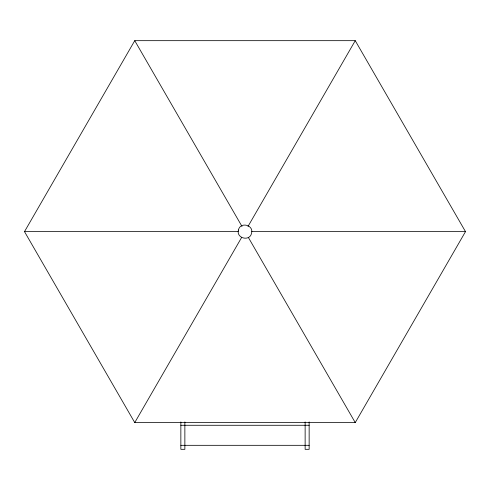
<?xml version="1.0" encoding="UTF-8"?>
<svg xmlns="http://www.w3.org/2000/svg" width="490" height="490" viewBox="0 0 490 490"><rect width="100%" height="100%" fill="white"/><g stroke="black" fill="none" stroke-linecap="round" stroke-linejoin="round"><path stroke-width="0.73" d="M24.5 231.629L134.75 40.67L355.25 40.67L465.5 231.629L355.25 422.588L134.75 422.588L24.5 231.629L238.275 231.629M134.75 422.588L241.637 237.454M247.989 226.454L355.25 40.67M251.725 231.629L465.5 231.629M180.853 425.277L309.147 425.277M180.853 445.318L309.147 445.318M134.75 40.67L242.011 226.454M248.363 237.454L355.25 422.588M309.147 421.933L309.147 449.33L305.135 449.33L305.135 421.933M184.865 421.933L184.865 449.33L180.853 449.33L180.853 421.933M238.428 230.037C236.058 238.403 249.845 241.742 251.572 233.222C253.943 224.855 240.155 221.517 238.428 230.037"/></g></svg>
